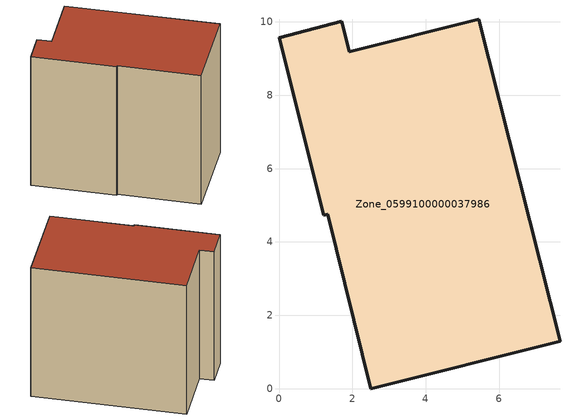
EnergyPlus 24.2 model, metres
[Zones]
Zone_0599100000037986
 floor ground (C_G): 1.22,4.73 0,9.57 1.71,10.01 1.92,9.18 5.44,10.07 7.66,1.29 2.5,0 1.32,4.76 z0
 wall outside (C_F): 1.92,9.18 1.71,10.01 0,9.57 1.22,4.73 1.32,4.76 2.5,0 7.66,1.29 5.44,10.07 1.92,9.18 z0:8.86
 roof outside (C_R): 7.66,1.29 5.44,10.07 1.92,9.18 1.71,10.01 0,9.57 1.22,4.73 1.32,4.76 2.5,0 z8.86
[BUILDING]
Pand.0599100000037986: North Axis=0; Terrain=City; Loads Convergence Tolerance Value=0.04; Temperature Convergence Tolerance Value=0.4; Solar Distribution=FullExterior; Maximum Number of Warmup Days=25; Minimum Number of Warmup Days=1
[Site:Location]
Rotterdam.The.Hague.AP_ZH_NLD Design_Conditions: Latitude=51.96; Longitude=4.45; Time Zone=1; Elevation=-4.5
[SITE:GROUNDTEMPERATURE:BUILDINGSURFACE]
18, 18, 18, 18, 18, 18, 18, 18, 18, 18, 18, 18
[MATERIAL] Thermal Absorptance=0.9; Solar Absorptance=0.7; Visible Absorptance=0.7
Name | Roughness | Thickness | Conductivity | Density | Specific Heat
G.TI.1975-1991 | MediumSmooth | 0.15 | 0.288461 | 540 | 1210
F.TI.1975-1991 | Rough | 0.3 | 0.230769 | 1920 | 840
R.TI.1975-1991 | MediumRough | 0.2 | 0.153846 | 1500 | 1000
[CONSTRUCTION]
C_G: G.TI.1975-1991
C_F: F.TI.1975-1991
C_R: R.TI.1975-1991
[ZONE]
Zone_0599100000037986: Type=1; Multiplier=1; Ceiling Height=Autocalculate; Volume=Autocalculate; Floor Area=autocalculate; Part of Total Floor Area=Yes
[ZONEINFILTRATION:DESIGNFLOWRATE]
Infil_Zone_0599100000037986: Zone or ZoneList or Space or SpaceList=Zone_0599100000037986; Schedule=AlwaysOn; Design Flow Rate Calculation Method=Flow/Area; Flow Rate per Floor Area=0.003; Constant Term Coefficient=1; Temperature Term Coefficient=0; Velocity Term Coefficient=0; Velocity Squared Term Coefficient=0
[HVACTEMPLATE:ZONE:IDEALLOADSAIRSYSTEM]
Zone_0599100000037986: Maximum Heating Supply Air Temperature=50; Minimum Cooling Supply Air Temperature=13; Maximum Heating Supply Air Humidity Ratio=0.0156; Minimum Cooling Supply Air Humidity Ratio=0.0077; Heating Limit=NoLimit; Cooling Limit=NoLimit; Dehumidification Control Type=ConstantSensibleHeatRatio; Cooling Sensible Heat Ratio=0.7; Dehumidification Setpoint=60; Humidification Control Type=None; Humidification Setpoint=30; Outdoor Air Method=None; Outdoor Air Flow Rate per Person=0.00944; Outdoor Air Flow Rate per Zone Floor Area=0; Outdoor Air Flow Rate per Zone=0; Demand Controlled Ventilation Type=None; Outdoor Air Economizer Type=NoEconomizer; Heat Recovery Type=None; Sensible Heat Recovery Effectiveness=0.7; Latent Heat Recovery Effectiveness=0.65
[ZONECONTROL:THERMOSTAT]
ThermostatControl_Zone_0599100000037986: Zone or ZoneList=Zone_0599100000037986; Control Type Schedule=DualSetpointControlType; Control 1=Thermostat_Zone_0599100000037986; Temperature Difference Between Cutout And Setpoint=0
[THERMOSTATSETPOINT:DUALSETPOINT]
Thermostat_Zone_0599100000037986: Heating Setpoint Temperature Schedule=HeatingSetpoint_Zone_0599100000037986; Cooling Setpoint Temperature Schedule=CoolingSetpoint_Zone_0599100000037986
[SCHEDULE:COMPACT]
HeatingSetpoint_Zone_0599100000037986: Through: 12/31, For: AllDays, Until: 24:00, 21
CoolingSetpoint_Zone_0599100000037986: Through: 12/31, For: AllDays, Until: 24:00, 24
DualSetpointControlType: Through: 12/31, For: AllDays, Until: 24:00, 4
AlwaysOn: Through: 12/31, For: AllDays, Until: 24:00, 1
